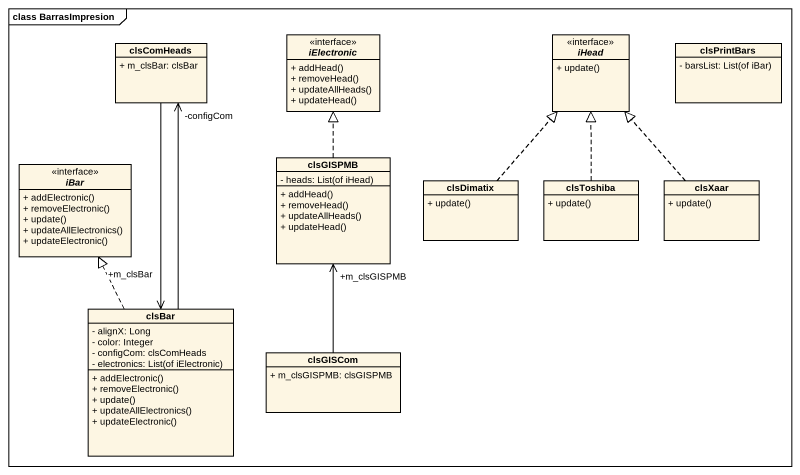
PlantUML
@startuml
mainframe class BarrasImpresion
hide circle
hide empty members
skinparam classAttributeIconSize 0
class clsComHeads {
  + m_clsBar: clsBar
}
interface iElectronic <<interface>> {
  + addHead()
  + removeHead()
  + updateAllHeads()
  + updateHead()
}
interface iHead <<interface>> {
  + update()
}
class clsPrintBars {
  {field} - barsList: List(of iBar)
}
interface iBar <<interface>> {
  + addElectronic()
  + removeElectronic()
  + update()
  + updateAllElectronics()
  + updateElectronic()
}
class clsGISPMB {
  {field} - heads: List(of iHead)
  + addHead()
  + removeHead()
  + updateAllHeads()
  + updateHead()
}
class clsDimatix {
  + update()
}
class clsToshiba {
  + update()
}
class clsXaar {
  + update()
}
class clsBar {
  - alignX: Long
  - color: Integer
  - configCom: clsComHeads
  {field} - electronics: List(of iElectronic)
  + addElectronic()
  + removeElectronic()
  + update()
  + updateAllElectronics()
  + updateElectronic()
}
class clsGISCom {
  + m_clsGISPMB: clsGISPMB
}
clsComHeads --> "+m_clsBar" clsBar
clsGISPMB .up.|> iElectronic
clsDimatix .up.|> iHead
clsToshiba .up.|> iHead
clsXaar .up.|> iHead
clsBar -up-> "-configCom" clsComHeads
clsBar .up.|> iBar
clsGISCom -up-> "+m_clsGISPMB" clsGISPMB
@enduml
